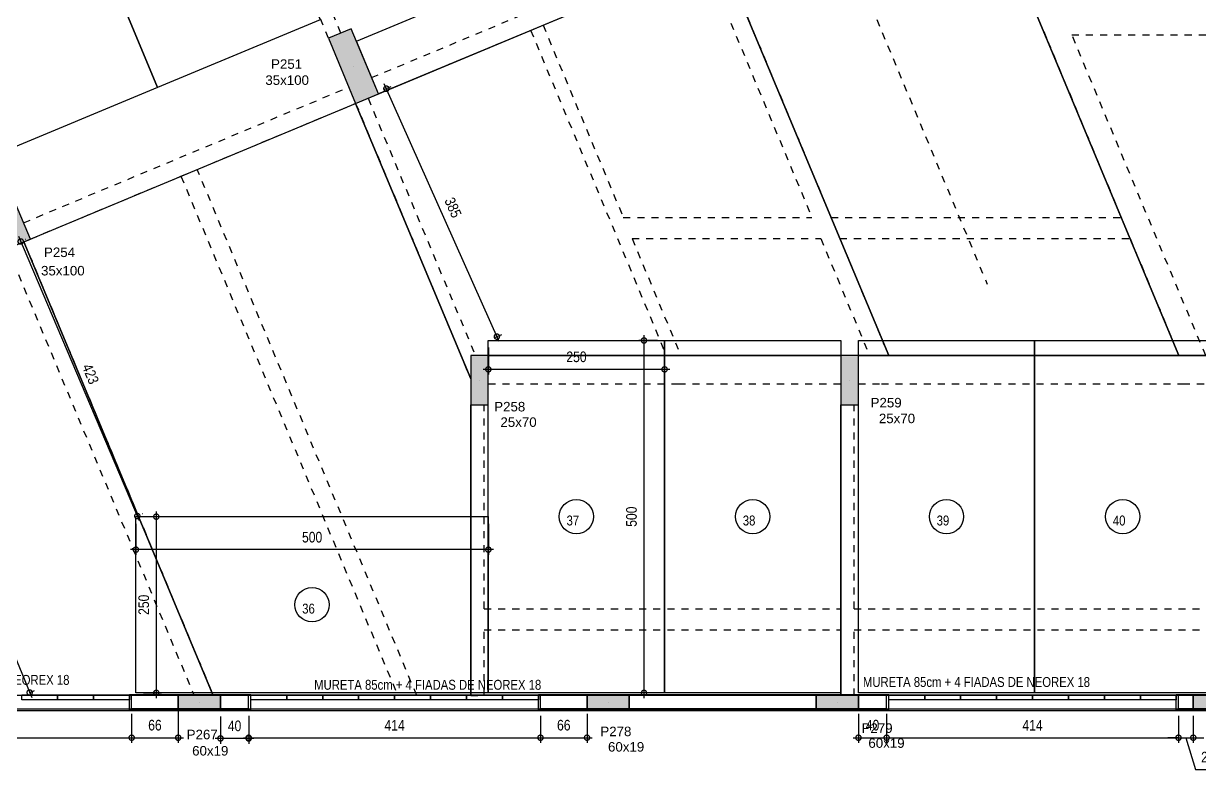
# Model space of a CAD drawing. Header units: metres. Extents: x -133 to 570, y -18 to 184.
# Drawn here: x -56.18 to -39.49, y -3.86 to 6.72 of the extents above; entities that cross this region are included whole.
import ezdxf
from ezdxf.enums import TextEntityAlignment as Align

# ---------------------------------------------------------------- set-up
doc = ezdxf.new("R2010")
doc.units = ezdxf.units.M
doc.header["$PDMODE"] = 35
for name, pattern in [('DASHEDX2', [1.5, 1, -0.5]), ('ESTILO_TQS_0001', [1, 0.7, -0.3]), ('ESTILO_TQS_0004', [1.12, 0.5, -0.2, 0.01, -0.2, 0.01, -0.2])]:
    doc.linetypes.add(name, pattern=pattern)
for name, color, linetype in [('1', 232, 'DASHEDX2'), ('12', 232, 'Continuous'), ('154', 37, 'Continuous'), ('205', 232, 'ESTILO_TQS_0004'), ('210', 15, 'ESTILO_TQS_0001'), ('242', 143, 'Continuous'), ('3', 2, 'Continuous'), ('4', 2, 'Continuous'), ('5', 2, 'Continuous'), ('9', 232, 'Continuous'), ('ARQ-ALV ACAB', 4, 'Continuous'), ('ARQ-ALV OSSO', 5, 'Continuous'), ('ARQ-AUX', 7, 'Continuous'), ('ARQ-AUX1', 1, 'Continuous'), ('ARQ-DIM', 2, 'Continuous'), ('ARQ-DIM EMBASAM', 2, 'Continuous'), ('ARQ-EST', 2, 'Continuous'), ('ARQ-TXT EMBASAM', 2, 'Continuous'), ('ARQ-VG', 1, 'Continuous')]:
    doc.layers.add(name, color=color, linetype=linetype)
doc.styles.add('Adesa', font='ARIALN.TTF')
doc.styles.get("Standard").update_dxf_attribs({"font": 'arial.ttf'})
doc.dimstyles.new('ADESA 1-0075', dxfattribs={"dimtxt": 0.15, "dimasz": 0.15, "dimexe": 0.075, "dimexo": 0.1, "dimgap": 0.1, "dimtad": 1, "dimdec": 1, "dimlfac": 100, "dimzin": 12, "dimtxsty": 'Adesa', "dimblk": 'DOTSMALL', "dimcen": 1, "dimdle": 0.075, "dimclrd": 1, "dimclre": 1, "dimclrt": 256, "dimazin": 3, "dimtm": 1e-09, "dimtfac": 1, "dimtdec": 1, "dimtmove": 1, "dimatfit": 0, "dimldrblk": 'DOTSMALL', "dimfxl": 0.8, "dimtvp": 2, "dimtolj": 1, "dimtzin": 0, "dimarcsym": 0})

# ---------------------------------------------------------------- blocks, each defined once
blk = doc.blocks.new('vaga')
blk.add_lwpolyline([(5, 0), (5, -2.5), (0, -2.5), (0, 0)], close=True)
blk.add_circle((2.5, -1.25), 0.243)
blk = doc.blocks.new('PL NEOREX 18')
at = {"layer": 'ARQ-AUX1'}
blk.add_lwpolyline([(0, 0), (0.51, 0), (0.51, -0.07), (0, -0.07)], close=True, dxfattribs=at)
blk = doc.blocks.new('_DotSmall')
at = {"color": 0, "linetype": 'ByBlock', "const_width": 0.5}
blk.add_lwpolyline([(-0.0625, 0, 1), (0.0625, 0, 1)], format="xyb", close=True, dxfattribs=at)
blk = doc.blocks.new('*D73')
at = {"layer": 'ARQ-DIM EMBASAM', "color": 1, "lineweight": -2, "transparency": 16777216}
for p, q in [((-49.583, 2.125), (-49.583, 1.74)), ((-47.083, 2.125), (-47.083, 1.74)), ((-47.008, 1.815), (-49.658, 1.815))]:
    blk.add_line(p, q, dxfattribs=at)
at = {"layer": 'Defpoints', "color": 0, "transparency": 16777216}
for p in [(-49.583, 2.225, 0), (-47.083, 2.225, 0), (-49.583, 1.815)]:
    blk.add_point(p, dxfattribs=at)
at = {"layer": 'ARQ-DIM EMBASAM', "color": 1, "lineweight": -2, "transparency": 16777216, "xscale": 0.15, "yscale": 0.15, "zscale": 0.15, "rotation": 180}
blk.add_blockref('_DotSmall', (-49.583, 1.815), dxfattribs=at)
at = {"layer": 'ARQ-DIM EMBASAM', "color": 1, "lineweight": -2, "transparency": 16777216, "xscale": 0.15, "yscale": 0.15, "zscale": 0.15}
blk.add_blockref('_DotSmall', (-47.083, 1.815), dxfattribs=at)
at = {"layer": 'ARQ-DIM EMBASAM', "transparency": 16777216, "insert": (-48.333, 1.992), "char_height": 0.15, "attachment_point": 5, "style": 'Adesa'}
blk.add_mtext('\\A1;250', dxfattribs=at)
blk = doc.blocks.new('*D74')
at = {"layer": 'ARQ-DIM EMBASAM', "color": 1, "lineweight": -2, "transparency": 16777216}
for p, q in [((-47.183, 2.225), (-47.45, 2.225)), ((-47.375, 2.3), (-47.375, -2.85)), ((-47.183, -2.775), (-47.45, -2.775))]:
    blk.add_line(p, q, dxfattribs=at)
at = {"layer": 'Defpoints', "color": 0, "transparency": 16777216}
for p in [(-47.083, 2.225, 0), (-47.375, -2.775), (-47.083, -2.775, 0)]:
    blk.add_point(p, dxfattribs=at)
at = {"layer": 'ARQ-DIM EMBASAM', "color": 1, "lineweight": -2, "transparency": 16777216, "xscale": 0.15, "yscale": 0.15, "zscale": 0.15}
for p, rotation in [((-47.375, 2.225), 90), ((-47.375, -2.775), 270)]:
    blk.add_blockref('_DotSmall', p, dxfattribs=dict(at, rotation=rotation))
at = {"layer": 'ARQ-DIM EMBASAM', "transparency": 16777216, "insert": (-47.552, -0.275), "char_height": 0.15, "attachment_point": 5, "rotation": 90, "style": 'Adesa'}
blk.add_mtext('\\A1;500', dxfattribs=at)
blk = doc.blocks.new('*D75')
at = {"layer": 'ARQ-DIM EMBASAM', "color": 1, "lineweight": -2, "transparency": 16777216}
for p, q in [((-54.583, -0.375), (-54.583, -0.818)), ((-49.583, -0.375), (-49.583, -0.818)), ((-49.508, -0.743), (-54.658, -0.743))]:
    blk.add_line(p, q, dxfattribs=at)
at = {"layer": 'Defpoints', "color": 0, "transparency": 16777216}
for p in [(-54.583, -0.275), (-49.583, -0.275), (-54.583, -0.743)]:
    blk.add_point(p, dxfattribs=at)
at = {"layer": 'ARQ-DIM EMBASAM', "color": 1, "lineweight": -2, "transparency": 16777216, "xscale": 0.15, "yscale": 0.15, "zscale": 0.15, "rotation": 180}
blk.add_blockref('_DotSmall', (-54.583, -0.743), dxfattribs=at)
at = {"layer": 'ARQ-DIM EMBASAM', "color": 1, "lineweight": -2, "transparency": 16777216, "xscale": 0.15, "yscale": 0.15, "zscale": 0.15}
blk.add_blockref('_DotSmall', (-49.583, -0.743), dxfattribs=at)
at = {"layer": 'ARQ-DIM EMBASAM', "transparency": 16777216, "insert": (-52.083, -0.567), "char_height": 0.15, "attachment_point": 5, "style": 'Adesa'}
blk.add_mtext('\\A1;500', dxfattribs=at)
blk = doc.blocks.new('*D76')
at = {"layer": 'ARQ-DIM EMBASAM', "color": 1, "lineweight": -2, "transparency": 16777216}
for p, q in [((-54.483, -0.275), (-54.219, -0.275)), ((-54.294, -0.2), (-54.294, -2.85)), ((-54.473, -2.775), (-54.219, -2.775))]:
    blk.add_line(p, q, dxfattribs=at)
at = {"layer": 'Defpoints', "color": 0, "transparency": 16777216}
for p in [(-54.583, -0.275), (-54.573, -2.775), (-54.294, -2.775)]:
    blk.add_point(p, dxfattribs=at)
at = {"layer": 'ARQ-DIM EMBASAM', "color": 1, "lineweight": -2, "transparency": 16777216, "xscale": 0.15, "yscale": 0.15, "zscale": 0.15}
for p, rotation in [((-54.294, -0.275), 90), ((-54.294, -2.775), 270)]:
    blk.add_blockref('_DotSmall', p, dxfattribs=dict(at, rotation=rotation))
at = {"layer": 'ARQ-DIM EMBASAM', "transparency": 16777216, "insert": (-54.471, -1.525), "char_height": 0.15, "attachment_point": 5, "rotation": 90, "style": 'Adesa'}
blk.add_mtext('\\A1;250', dxfattribs=at)
blk = doc.blocks.new('*D101')
at = {"layer": 'ARQ-DIM EMBASAM', "color": 1, "lineweight": -2, "transparency": 16777216}
for p, q in [((-39.793, -3.1), (-39.793, -3.486)), ((-39.583, -3.1), (-39.583, -3.486)), ((-39.793, -3.411), (-39.943, -3.411)), ((-39.793, -3.411), (-39.583, -3.411)), ((-39.793, -3.411), (-39.583, -3.411)), ((-39.688, -3.411), (-39.553, -3.862)), ((-39.583, -3.411), (-39.433, -3.411)), ((-39.553, -3.862), (-39.199, -3.862))]:
    blk.add_line(p, q, dxfattribs=at)
at = {"layer": 'Defpoints', "color": 0, "transparency": 16777216}
for p in [(-39.793, -3, 0), (-39.583, -3, 0), (-39.583, -3.411)]:
    blk.add_point(p, dxfattribs=at)
at = {"layer": 'ARQ-DIM EMBASAM', "color": 1, "lineweight": -2, "transparency": 16777216, "xscale": 0.15, "yscale": 0.15, "zscale": 0.15}
blk.add_blockref('_DotSmall', (-39.793, -3.411), dxfattribs=at)
at = {"layer": 'ARQ-DIM EMBASAM', "color": 1, "lineweight": -2, "transparency": 16777216, "xscale": 0.15, "yscale": 0.15, "zscale": 0.15, "rotation": 180}
blk.add_blockref('_DotSmall', (-39.583, -3.411), dxfattribs=at)
at = {"layer": 'ARQ-DIM EMBASAM', "transparency": 16777216, "insert": (-39.376, -3.686), "char_height": 0.15, "attachment_point": 5, "style": 'Adesa'}
blk.add_mtext('\\A1;21', dxfattribs=at)
blk = doc.blocks.new('*D102')
at = {"layer": 'ARQ-DIM EMBASAM', "color": 1, "lineweight": -2, "transparency": 16777216}
for p, q in [((-43.933, -3.1), (-43.933, -3.486)), ((-39.793, -3.1), (-39.793, -3.486)), ((-44.008, -3.411), (-39.718, -3.411))]:
    blk.add_line(p, q, dxfattribs=at)
at = {"layer": 'Defpoints', "color": 0, "transparency": 16777216}
for p in [(-43.933, -3, 0), (-39.793, -3), (-39.793, -3.411)]:
    blk.add_point(p, dxfattribs=at)
at = {"layer": 'ARQ-DIM EMBASAM', "color": 1, "lineweight": -2, "transparency": 16777216, "xscale": 0.15, "yscale": 0.15, "zscale": 0.15, "rotation": 180}
blk.add_blockref('_DotSmall', (-43.933, -3.411), dxfattribs=at)
at = {"layer": 'ARQ-DIM EMBASAM', "color": 1, "lineweight": -2, "transparency": 16777216, "xscale": 0.15, "yscale": 0.15, "zscale": 0.15}
blk.add_blockref('_DotSmall', (-39.793, -3.411), dxfattribs=at)
at = {"layer": 'ARQ-DIM EMBASAM', "transparency": 16777216, "insert": (-41.863, -3.235), "char_height": 0.15, "attachment_point": 5, "style": 'Adesa'}
blk.add_mtext('\\A1;414', dxfattribs=at)
blk = doc.blocks.new('*D103')
at = {"layer": 'ARQ-DIM EMBASAM', "color": 1, "lineweight": -2, "transparency": 16777216}
for p, q in [((-48.843, -3.1), (-48.843, -3.486)), ((-48.183, -3.07), (-48.183, -3.486)), ((-48.918, -3.411), (-48.108, -3.411))]:
    blk.add_line(p, q, dxfattribs=at)
at = {"layer": 'Defpoints', "color": 0, "transparency": 16777216}
for p in [(-48.843, -3), (-48.183, -2.97), (-48.183, -3.411)]:
    blk.add_point(p, dxfattribs=at)
at = {"layer": 'ARQ-DIM EMBASAM', "color": 1, "lineweight": -2, "transparency": 16777216, "xscale": 0.15, "yscale": 0.15, "zscale": 0.15, "rotation": 180}
blk.add_blockref('_DotSmall', (-48.843, -3.411), dxfattribs=at)
at = {"layer": 'ARQ-DIM EMBASAM', "color": 1, "lineweight": -2, "transparency": 16777216, "xscale": 0.15, "yscale": 0.15, "zscale": 0.15}
blk.add_blockref('_DotSmall', (-48.183, -3.411), dxfattribs=at)
at = {"layer": 'ARQ-DIM EMBASAM', "transparency": 16777216, "insert": (-48.513, -3.234), "char_height": 0.15, "attachment_point": 5, "style": 'Adesa'}
blk.add_mtext('\\A1;66', dxfattribs=at)
blk = doc.blocks.new('*D104')
at = {"layer": 'ARQ-DIM EMBASAM', "color": 1, "lineweight": -2, "transparency": 16777216}
for p, q in [((-52.983, -3.1), (-52.983, -3.486)), ((-48.843, -3.1), (-48.843, -3.486)), ((-53.058, -3.411), (-48.768, -3.411))]:
    blk.add_line(p, q, dxfattribs=at)
at = {"layer": 'Defpoints', "color": 0, "transparency": 16777216}
for p in [(-52.983, -3, 0), (-48.843, -3), (-48.843, -3.411)]:
    blk.add_point(p, dxfattribs=at)
at = {"layer": 'ARQ-DIM EMBASAM', "color": 1, "lineweight": -2, "transparency": 16777216, "xscale": 0.15, "yscale": 0.15, "zscale": 0.15, "rotation": 180}
blk.add_blockref('_DotSmall', (-52.983, -3.411), dxfattribs=at)
at = {"layer": 'ARQ-DIM EMBASAM', "color": 1, "lineweight": -2, "transparency": 16777216, "xscale": 0.15, "yscale": 0.15, "zscale": 0.15}
blk.add_blockref('_DotSmall', (-48.843, -3.411), dxfattribs=at)
at = {"layer": 'ARQ-DIM EMBASAM', "transparency": 16777216, "insert": (-50.913, -3.235), "char_height": 0.15, "attachment_point": 5, "style": 'Adesa'}
blk.add_mtext('\\A1;414', dxfattribs=at)
blk = doc.blocks.new('*D105')
at = {"layer": 'ARQ-DIM EMBASAM', "color": 1, "lineweight": -2, "transparency": 16777216}
for p, q in [((-54.643, -3.07), (-54.643, -3.486)), ((-53.983, -3.005), (-53.983, -3.486)), ((-54.718, -3.411), (-53.908, -3.411))]:
    blk.add_line(p, q, dxfattribs=at)
at = {"layer": 'Defpoints', "color": 0, "transparency": 16777216}
for p in [(-54.643, -2.97), (-53.983, -2.905), (-53.983, -3.411)]:
    blk.add_point(p, dxfattribs=at)
at = {"layer": 'ARQ-DIM EMBASAM', "color": 1, "lineweight": -2, "transparency": 16777216, "xscale": 0.15, "yscale": 0.15, "zscale": 0.15, "rotation": 180}
blk.add_blockref('_DotSmall', (-54.643, -3.411), dxfattribs=at)
at = {"layer": 'ARQ-DIM EMBASAM', "color": 1, "lineweight": -2, "transparency": 16777216, "xscale": 0.15, "yscale": 0.15, "zscale": 0.15}
blk.add_blockref('_DotSmall', (-53.983, -3.411), dxfattribs=at)
at = {"layer": 'ARQ-DIM EMBASAM', "transparency": 16777216, "insert": (-54.313, -3.234), "char_height": 0.15, "attachment_point": 5, "style": 'Adesa'}
blk.add_mtext('\\A1;66', dxfattribs=at)
blk = doc.blocks.new('*D106')
at = {"layer": 'ARQ-DIM EMBASAM', "color": 1, "lineweight": -2, "transparency": 16777216}
for p, q in [((-58.783, -3.1), (-58.783, -3.486)), ((-54.643, -3.1), (-54.643, -3.486)), ((-58.858, -3.411), (-54.568, -3.411))]:
    blk.add_line(p, q, dxfattribs=at)
at = {"layer": 'Defpoints', "color": 0, "transparency": 16777216}
for p in [(-58.783, -3), (-54.643, -3), (-54.643, -3.411)]:
    blk.add_point(p, dxfattribs=at)
at = {"layer": 'ARQ-DIM EMBASAM', "color": 1, "lineweight": -2, "transparency": 16777216, "xscale": 0.15, "yscale": 0.15, "zscale": 0.15, "rotation": 180}
blk.add_blockref('_DotSmall', (-58.783, -3.411), dxfattribs=at)
at = {"layer": 'ARQ-DIM EMBASAM', "color": 1, "lineweight": -2, "transparency": 16777216, "xscale": 0.15, "yscale": 0.15, "zscale": 0.15}
blk.add_blockref('_DotSmall', (-54.643, -3.411), dxfattribs=at)
at = {"layer": 'ARQ-DIM EMBASAM', "transparency": 16777216, "insert": (-56.713, -3.235), "char_height": 0.15, "attachment_point": 5, "style": 'Adesa'}
blk.add_mtext('\\A1;414', dxfattribs=at)
blk = doc.blocks.new('*D186')
at = {"layer": 'ARQ-DIM EMBASAM', "color": 1, "lineweight": -2, "transparency": 16777216}
for p, q in [((-54.534, -0.335), (-56.245, 3.698)), ((-56.144, 3.659), (-56.147, 3.658)), ((-54.491, -0.236), (-54.494, -0.237))]:
    blk.add_line(p, q, dxfattribs=at)
at = {"layer": 'Defpoints', "color": 0, "transparency": 16777216}
for p in [(-56.236, 3.62, 0), (-56.216, 3.629), (-54.583, -0.275)]:
    blk.add_point(p, dxfattribs=at)
at = {"layer": 'ARQ-DIM EMBASAM', "color": 1, "lineweight": -2, "transparency": 16777216, "xscale": 0.15, "yscale": 0.15, "zscale": 0.15}
for p, rotation in [((-56.216, 3.629), 112.9921198800056), ((-54.563, -0.266), 292.9921198800056)]:
    blk.add_blockref('_DotSmall', p, dxfattribs=dict(at, rotation=rotation))
at = {"layer": 'ARQ-DIM EMBASAM', "transparency": 16777216, "insert": (-55.227, 1.75), "char_height": 0.15, "attachment_point": 5, "rotation": 292.9921, "style": 'Adesa'}
blk.add_mtext('\\A1;423', dxfattribs=at)
blk = doc.blocks.new('*D187')
at = {"layer": 'ARQ-DIM EMBASAM', "color": 1, "lineweight": -2, "transparency": 16777216}
for p, q in [((-49.431, 2.211), (-51.059, 5.866)), ((-51.059, 5.784), (-50.96, 5.828)), ((-49.492, 2.266), (-49.393, 2.31))]:
    blk.add_line(p, q, dxfattribs=at)
at = {"layer": 'Defpoints', "color": 0, "transparency": 16777216}
for p in [(-51.15, 5.743, 0), (-51.029, 5.797), (-49.583, 2.225)]:
    blk.add_point(p, dxfattribs=at)
at = {"layer": 'ARQ-DIM EMBASAM', "color": 1, "lineweight": -2, "transparency": 16777216, "xscale": 0.15, "yscale": 0.15, "zscale": 0.15}
for p, rotation in [((-51.029, 5.797), 114.0086465108086), ((-49.462, 2.279), 294.0086465108085)]:
    blk.add_blockref('_DotSmall', p, dxfattribs=dict(at, rotation=rotation))
at = {"layer": 'ARQ-DIM EMBASAM', "transparency": 16777216, "insert": (-50.084, 4.11), "char_height": 0.15, "attachment_point": 5, "rotation": 294.0086, "style": 'Adesa'}
blk.add_mtext('\\A1;385', dxfattribs=at)
blk = doc.blocks.new('*D211')
at = {"layer": 'ARQ-DIM EMBASAM', "color": 1, "lineweight": -2, "transparency": 16777216}
for p, q in [((-53.383, -3.11), (-53.383, -3.496)), ((-52.983, -3.11), (-52.983, -3.496)), ((-52.908, -3.421), (-53.458, -3.421))]:
    blk.add_line(p, q, dxfattribs=at)
at = {"layer": 'Defpoints', "color": 0, "transparency": 16777216}
for p in [(-53.383, -3.01), (-52.983, -3.01), (-53.383, -3.421)]:
    blk.add_point(p, dxfattribs=at)
at = {"layer": 'ARQ-DIM EMBASAM', "color": 1, "lineweight": -2, "transparency": 16777216, "xscale": 0.15, "yscale": 0.15, "zscale": 0.15, "rotation": 180}
blk.add_blockref('_DotSmall', (-53.383, -3.421), dxfattribs=at)
at = {"layer": 'ARQ-DIM EMBASAM', "color": 1, "lineweight": -2, "transparency": 16777216, "xscale": 0.15, "yscale": 0.15, "zscale": 0.15}
blk.add_blockref('_DotSmall', (-52.983, -3.421), dxfattribs=at)
at = {"layer": 'ARQ-DIM EMBASAM', "transparency": 16777216, "insert": (-53.183, -3.244), "char_height": 0.15, "attachment_point": 5, "style": 'Adesa'}
blk.add_mtext('\\A1;40', dxfattribs=at)
blk = doc.blocks.new('*D212')
at = {"layer": 'ARQ-DIM EMBASAM', "color": 1, "lineweight": -2, "transparency": 16777216}
for p, q in [((-44.333, -3.07), (-44.333, -3.486)), ((-43.933, -3.07), (-43.933, -3.486)), ((-44.408, -3.411), (-43.858, -3.411))]:
    blk.add_line(p, q, dxfattribs=at)
at = {"layer": 'Defpoints', "color": 0, "transparency": 16777216}
for p in [(-44.333, -2.97, 0), (-43.933, -2.97), (-43.933, -3.411)]:
    blk.add_point(p, dxfattribs=at)
at = {"layer": 'ARQ-DIM EMBASAM', "color": 1, "lineweight": -2, "transparency": 16777216, "xscale": 0.15, "yscale": 0.15, "zscale": 0.15, "rotation": 180}
blk.add_blockref('_DotSmall', (-44.333, -3.411), dxfattribs=at)
at = {"layer": 'ARQ-DIM EMBASAM', "color": 1, "lineweight": -2, "transparency": 16777216, "xscale": 0.15, "yscale": 0.15, "zscale": 0.15}
blk.add_blockref('_DotSmall', (-43.933, -3.411), dxfattribs=at)
at = {"layer": 'ARQ-DIM EMBASAM', "transparency": 16777216, "insert": (-44.133, -3.234), "char_height": 0.15, "attachment_point": 5, "style": 'Adesa'}
blk.add_mtext('\\A1;40', dxfattribs=at)
blk = doc.blocks.new('terreno + circ vert')
at = {"layer": 'ARQ-EST', "color": 102}
blk.add_lwpolyline([(45.0315, 1.1617, 0.011807), (45.0465, 1.811), (45.1211, 8.4606), (42.945, 9.4812), (35.5548, 12.9472), (27.5061, 16.8929), (22.1014, 19.5405), (15.0017, 23.0148), (8.3251, 26.282), (0.4895, 30.0914), (-5.8932, 33.2362), (-11.2422, 35.8718), (-77.2068, 8.3436), (-72.4625, -3.025), (39.7459, -3.025), (40.5291, -3.025, 0.3925275), (45.0315, 1.1617)], format="xyb", dxfattribs=at)
at = {"layer": 'Defpoints'}
blk.add_lwpolyline([(45.0315, 1.1617, 0.0118069), (45.0465, 1.811), (45.1211, 8.4606), (42.945, 9.4812), (35.5548, 12.9472), (27.5061, 16.8929), (22.1014, 19.5405), (15.0017, 23.0148), (8.3251, 26.282), (0.4895, 30.0914), (-5.8932, 33.2362), (-11.2422, 35.8718), (-77.2068, 8.3436), (-72.4625, -3.025), (39.7459, -3.025), (40.5292, -3.025, 0.3925339)], format="xyb", close=True, dxfattribs=at)
blk = doc.blocks.new('*D345')
at = {"layer": 'ARQ-DIM EMBASAM', "color": 1, "lineweight": -2, "transparency": 16777216}
for p, q in [((-58.889, 3.969), (-56.061, -2.84)), ((-58.864, 3.898), (-58.791, 3.928)), ((-56.093, -2.772), (-56.02, -2.742))]:
    blk.add_line(p, q, dxfattribs=at)
at = {"layer": 'Defpoints', "color": 0, "transparency": 16777216}
for p in [(-58.956, 3.86, 0), (-56.185, -2.81, 0), (-56.09, -2.77)]:
    blk.add_point(p, dxfattribs=at)
at = {"layer": 'ARQ-DIM EMBASAM', "color": 1, "lineweight": -2, "transparency": 16777216, "xscale": 0.15, "yscale": 0.15, "zscale": 0.15}
for p, rotation in [((-58.861, 3.899), 112.5613230000007), ((-56.09, -2.77), 292.5613230000007)]:
    blk.add_blockref('_DotSmall', p, dxfattribs=dict(at, rotation=rotation))
at = {"layer": 'ARQ-DIM EMBASAM', "transparency": 16777216, "insert": (-57.3, 0.637), "char_height": 0.15, "attachment_point": 5, "rotation": 292.5613, "style": 'Adesa'}
blk.add_mtext('\\A1;722,3', dxfattribs=at)
blk = doc.blocks.new('est-lo-027-5s2-r00')
at = {"layer": '3'}
h = blk.add_hatch(color=8, dxfattribs=at)
h.dxf.hatch_style = 1
h.paths.add_polyline_path([(-148.970122, -1084.012884), (-175.931779, -1019.413174), (-161.168519, -1013.253129), (-321.746601, -628.409121), (-336.548809, -634.585416), (-359.652264, -579.215304), (-327.356512, -565.739741), (-116.720778, -1070.552721)])
h.paths.add_polyline_path([(-2993.189391, -2271.093091), (-3020.150796, -2206.493691), (-3034.91647, -2212.656366), (-3140.452498, -1959.793707), (-3125.686931, -1953.631076), (-3148.796798, -1898.260198), (-3181.096476, -1911.740954), (-3025.489069, -2284.573847)])
h.paths.add_polyline_path([(-3206.956585, -1758.910115), (-3258.953894, -1634.325686), (-3291.253561, -1647.80647), (-3239.256251, -1772.390899)])
h.paths.add_polyline_path([(-3349.413448, -1508.456443), (-3317.113664, -1494.975643), (-3340.223531, -1439.604766), (-3354.989096, -1445.767396), (-3459.753463, -1194.753625), (-3444.987898, -1188.590995), (-3471.949774, -1123.990766), (-3504.249558, -1137.471566)])
h.paths.add_polyline_path([(-307.055595, -557.258747), (-324.589687, -564.576864), (-113.903768, -1069.377), (37.443296, -1006.210029), (30.125018, -988.67555), (-103.687953, -1044.524404)])
h.paths.add_polyline_path([(395.50603, -856.766701), (368.54544, -792.167119), (353.779873, -798.329751), (193.164483, -413.500243), (207.93005, -407.337612), (184.820183, -351.966735), (-61.58022, -454.805644), (-28.455689, -534.171498), (-10.921578, -526.853373), (-36.727985, -465.02163), (159.838629, -382.981602), (355.888227, -852.713346), (159.321613, -934.753374), (132.745266, -871.076866), (115.211155, -878.39499), (141.787502, -942.071499), (123.330543, -949.774788), (130.648668, -967.308899)])
h.paths.add_polyline_path([(-627.731572, 63.086413), (-600.77006, -1.512943), (-586.004505, 4.649683), (-426.160048, -378.335115), (-440.918994, -384.494983), (-417.811063, -439.861221), (-385.518803, -426.383561), (-595.432703, 76.566831)])
h.paths.add_polyline_path([(-83.249658, 290.335142), (-592.661728, 77.724364), (-382.746826, -425.22843), (-365.212715, -417.910305), (-567.809492, 67.508377), (-108.231211, 259.320275), (-7.318125, 17.534111), (-242.644353, -80.682824), (-140.960826, -324.314951), (-70.362958, -294.849871), (-77.681083, -277.31576), (-130.744839, -299.462715), (-217.792117, -90.898811), (0, 0), (87.047278, -208.563904), (33.98352, -230.71086), (41.301645, -248.244971), (126.66508, -212.61726), (103.555213, -157.246382), (88.789646, -163.409014), (-71.053349, 219.572281), (-56.287782, 225.734912)])
h.paths.add_polyline_path([(2148.345152, 312.594689), (2171.455384, 257.22294), (2186.220944, 263.385568), (2291.759341, 10.517234), (2276.992979, 4.354271), (2303.95449, -60.245085), (2336.258434, -46.762549), (2180.648658, 326.076018)])
h.paths.add_polyline_path([(2122.488559, 465.414846), (2070.491249, 589.999274), (2038.191583, 576.51849), (2090.188893, 451.934062)])
h.paths.add_polyline_path([(1825.196854, 1086.85293), (1852.158366, 1022.253574), (1866.923925, 1028.416201), (1971.688571, 777.401762), (1956.922202, 771.238796), (1980.031084, 715.87028), (2012.330763, 729.351036), (1857.495723, 1100.333348)])
h.paths.add_polyline_path([(-2506.848631, -2068.110954), (-2474.548964, -2054.63017), (-2513.06549, -1962.345409), (-2545.365156, -1975.826193)])
h.paths.add_polyline_path([(-2008.510637, -1860.120102), (-1971.596733, -1844.713492), (-2010.113259, -1752.42873), (-2047.027163, -1767.83534)])
h.paths.add_polyline_path([(-1510.173594, -1652.131632), (-1477.873928, -1638.650848), (-1516.390454, -1546.366086), (-1548.69012, -1559.84687)])
h.paths.add_polyline_path([(-2727.356416, -1539.777778), (-2695.056749, -1526.296994), (-2733.573275, -1434.012233), (-2765.872941, -1447.493017)])
h.paths.add_polyline_path([(-1016.425474, -1446.127269), (-984.125808, -1432.646485), (-1022.642334, -1340.361723), (-1054.942, -1353.842507)])
h.paths.add_polyline_path([(-2180.679227, -1447.607099), (-2143.765323, -1432.200489), (-2182.281849, -1339.915727), (-2219.195753, -1355.322337)])
h.paths.add_polyline_path([(-522.726284, -1240.005668), (-490.426618, -1226.524884), (-528.943144, -1134.240122), (-561.24281, -1147.720906)])
h.paths.add_polyline_path([(-1682.342105, -1239.618596), (-1650.042439, -1226.137812), (-1688.558965, -1133.85305), (-1720.858631, -1147.333834)])
h.paths.add_polyline_path([(-2277.354905, -1215.973493), (-2240.441001, -1200.566883), (-2278.957527, -1108.282121), (-2315.871431, -1123.688731)])
h.paths.add_polyline_path([(-1188.61845, -1033.555614), (-1156.318784, -1020.07483), (-1194.83531, -927.790068), (-1227.134976, -941.270852)])
h.paths.add_polyline_path([(-1779.017844, -1007.985049), (-1746.718178, -994.504265), (-1785.234704, -902.219503), (-1817.53437, -915.700287)])
h.paths.add_polyline_path([(-2947.092742, -1013.293008), (-2914.793075, -999.812224), (-2953.309601, -907.527463), (-2985.609268, -921.008247)])
h.paths.add_polyline_path([(-694.894795, -827.492632), (-662.595129, -814.011848), (-701.111655, -721.727086), (-733.411321, -735.20787)])
h.paths.add_polyline_path([(-1285.29419, -801.922067), (-1252.994524, -788.441283), (-1291.51105, -696.156521), (-1323.810716, -709.637305)])
h.paths.add_polyline_path([(-2448.754038, -805.303867), (-2411.840133, -789.897257), (-2450.356659, -697.612495), (-2487.270563, -713.019106)])
h.paths.add_polyline_path([(72.453638, -775.948255), (89.987743, -768.630115), (31.827789, -629.280125), (14.293684, -636.598265)], flags=17)
h.paths.add_polyline_path([(793.258016, -690.758509), (825.557683, -677.277725), (787.041157, -584.992964), (754.741491, -598.473748)])
h.paths.add_polyline_path([(-791.570535, -595.859085), (-759.270869, -582.378301), (-797.787395, -490.093539), (-830.087061, -503.574323)])
h.paths.add_polyline_path([(-1950.416952, -597.315399), (-1918.117286, -583.834615), (-1956.633811, -491.549854), (-1988.933478, -505.030638)])
h.paths.add_polyline_path([(1288.827223, -483.924739), (1325.741127, -468.518129), (1287.224601, -376.233367), (1250.310697, -391.639977)])
h.paths.add_polyline_path([(-1456.693297, -391.252417), (-1424.393631, -377.771633), (-1462.910156, -285.486871), (-1495.209823, -298.967655)])
h.paths.add_polyline_path([(1791.778336, -274.010037), (1824.078002, -260.529253), (1785.561476, -168.244491), (1753.26181, -181.725275)])
h.paths.add_polyline_path([(621.089508, -278.245472), (653.389175, -264.764688), (614.872649, -172.479927), (582.572983, -185.960711)])
h.paths.add_polyline_path([(-962.969643, -185.189435), (-930.669976, -171.708651), (-969.186502, -79.423889), (-1001.486168, -92.904673)])
h.paths.add_polyline_path([(1116.658827, -71.412197), (1153.572731, -56.005587), (1115.056205, 36.279175), (1078.142301, 20.872565)])
h.paths.add_polyline_path([(524.413242, -46.610684), (556.712909, -33.1299), (518.196383, 59.154862), (485.896717, 45.674078)])
h.paths.add_polyline_path([(1019.982611, 160.222697), (1056.896515, 175.629307), (1018.379989, 267.914069), (981.466085, 252.507459)])
h.paths.add_polyline_path([(1571.272116, 254.319389), (1603.571782, 267.800173), (1565.055256, 360.084935), (1532.75559, 346.604151)])
h.paths.add_polyline_path([(353.015134, 364.056581), (385.3148, 377.537365), (346.798275, 469.822126), (314.498608, 456.341342)])
h.paths.add_polyline_path([(848.584495, 570.889889), (885.4984, 586.2965), (846.981874, 678.581261), (810.067969, 663.174651)])
h.paths.add_polyline_path([(1351.53582, 780.80418), (1383.835487, 794.284964), (1345.318961, 886.569725), (1313.019294, 873.088941)])
edge = h.paths.add_edge_path(flags=17)
edge.add_line((16.667724, 82.372607), (19.948001, 83.741683))
at = {"layer": '4'}
h = blk.add_hatch(color=8, dxfattribs=at)
h.dxf.hatch_style = 1
h.paths.add_polyline_path([(686.781018, -2305.03035), (746.781018, -2305.03035), (746.781018, -2286.03035), (686.781018, -2286.03035)])
h.paths.add_polyline_path([(171.771377, -2305.03035), (221.771377, -2305.03035), (221.771377, -2286.03035), (171.771377, -2286.03035)])
h.paths.add_polyline_path([(-363.228623, -2305.03035), (-303.228623, -2305.03035), (-303.228623, -2286.03035), (-363.228623, -2286.03035)])
h.paths.add_polyline_path([(-688.228623, -2305.03035), (-628.228623, -2305.03035), (-628.228623, -2286.03035), (-688.228623, -2286.03035)])
h.paths.add_polyline_path([(-1268.228623, -2305.03035), (-1208.228623, -2305.03035), (-1208.228623, -2286.03035), (-1268.228623, -2286.03035)])
h.paths.add_polyline_path([(-1848.228623, -2305.03035), (-1788.228623, -2305.03035), (-1788.228623, -2286.03035), (-1848.228623, -2286.03035)])
h.paths.add_polyline_path([(-2428.228623, -2305.03035), (-2368.228623, -2305.03035), (-2368.228623, -2286.03035), (-2428.228623, -2286.03035)])
h.paths.add_polyline_path([(196.771377, -1874.030327), (221.771377, -1874.030327), (221.771377, -1804.030327), (196.771377, -1804.030327)])
h.paths.add_polyline_path([(-328.228623, -1874.030327), (-303.228623, -1874.030327), (-303.228623, -1804.030327), (-328.228623, -1804.030327)])
h.paths.add_polyline_path([(-853.228623, -1874.030327), (-828.228623, -1874.030327), (-828.228623, -1804.030327), (-853.228623, -1804.030327)])
h.paths.add_polyline_path([(721.771377, -1852.03035), (746.771377, -1852.03035), (746.771377, -1782.03035), (721.771377, -1782.03035)])
h.paths.add_polyline_path([(721.771377, -1394.030329), (746.771377, -1394.030329), (746.771377, -1324.030329), (721.771377, -1324.030329)])
h.paths.add_polyline_path([(348.609416, -900.178995), (403.980273, -877.069079), (396.662133, -859.534974), (341.291276, -882.64489)])
h.paths.add_polyline_path([(768.971586, -731.235731), (801.271252, -717.754947), (791.642121, -694.683756), (759.342454, -708.16454)])
h.paths.add_polyline_path([(-140.498536, -1104.316039), (-148.97203, -1084.01368), (-116.72063, -1070.553075), (-115.451027, -1073.595025), (-95.100093, -1065.101258), (-87.896223, -1082.361619), (-140.498556, -1104.315991)])
at = {"layer": '1'}
for p, q in [((-1054.942, -1353.842507), (-1188.618545, -1033.555621)), ((-1037.407889, -1346.524382), (-1171.084434, -1026.237496)), ((-993.756623, -1409.575997), (-532.3571, -1216.93518)), ((-499.655086, -1230.376556), (-342.035609, -1608.030327)), ((-750.657649, -1335.170231), (-522.726284, -1240.005668)), ((-522.726284, -1240.005668), (-369.125662, -1608.030327)), ((-984.125808, -1432.646485), (-768.190831, -1342.490583)), ((-768.190831, -1342.490583), (-575.611397, -1804.030327)), ((-750.657649, -1335.170231), (-636.805606, -1608.030327)), ((-0.436773, -1349.030329), (347.781018, -1349.030329)), ((189.464775, -1804.030327), (-0.436773, -1349.030329)), ((-34.80403, -1357.557212), (69.734943, -1608.030327)), ((-1487.500288, -1615.578501), (-1026.051835, -1423.054922)), ((-1241.133834, -1539.879143), (-1016.425474, -1446.127269)), ((-1016.425474, -1446.127269), (-853.228623, -1837.144342)), ((-998.891363, -1438.809144), (-846.460814, -1804.030327)), ((-1477.873928, -1638.650848), (-1264.206225, -1549.505309)), ((-1264.206225, -1549.505309), (-956.887023, -2286.03035)), ((-929.79806, -2286.03035), (-1241.133834, -1539.879143)), ((-636.805606, -1608.030327), (-369.125662, -1608.030327)), ((-342.035609, -1608.030327), (69.734943, -1608.030327)), ((-1487.102396, -1642.50252), (-1218.516385, -2286.03035)), ((-624.287978, -1638.030327), (-356.604712, -1638.030327)), ((-624.287978, -1638.030327), (-555.023767, -1804.030327)), ((-356.604712, -1638.030327), (-287.322117, -1804.030327)), ((-329.514658, -1638.030327), (82.255924, -1638.030327)), ((-329.514658, -1638.030327), (-260.232064, -1804.030327)), ((82.255924, -1638.030327), (151.538687, -1804.030327)), ((-1510.173594, -1652.131632), (-1245.606438, -2286.03035)), ((-575.611397, -1804.030327), (-828.228623, -1804.030327)), ((-328.228623, -1804.030327), (-555.023767, -1804.030327)), ((-287.322117, -1804.030327), (-303.228623, -1804.030327)), ((151.538687, -1804.030327), (-260.232064, -1804.030327)), ((-853.228623, -1874.030327), (-853.228623, -2286.03035)), ((-834.228623, -2163.03035), (-834.228623, -1874.030327)), ((-328.228623, -2163.03035), (-328.228623, -1873.832827)), ((-309.228623, -2163.03035), (-309.228623, -1873.832827)), ((-834.228623, -2163.03035), (-328.228623, -2163.03035)), ((-309.228623, -2163.03035), (202.771377, -2163.03035)), ((-834.228623, -2286.03035), (-834.228623, -2193.03035)), ((-834.228623, -2193.03035), (-328.228623, -2193.03035)), ((-328.228623, -2286.03035), (-328.228623, -2193.03035)), ((-309.228623, -2286.03035), (-309.228623, -2193.03035)), ((-309.228623, -2193.03035), (202.771377, -2193.03035)), ((-1268.228623, -2286.03035), (-1503.025795, -2286.03035)), ((-956.887023, -2286.03035), (-1208.228623, -2286.03035)), ((-853.228623, -2286.03035), (-929.79806, -2286.03035)), ((-853.228623, -2286.03035), (-834.228623, -2286.03035)), ((-688.228623, -2286.03035), (-834.228623, -2286.03035))]:
    blk.add_line(p, q, dxfattribs=at)
for points in [[(-140.498534, -1104.316038), (-34.80403, -1357.557212)], [(-828.228623, -1844.030327), (-558.71728, -1844.030327)], [(-558.71728, -1844.030327), (-328.228623, -1844.030327)], [(-303.228623, -1844.030327), (-270.482956, -1844.030327)], [(-270.482956, -1844.030327), (157.066612, -1844.030327)], [(157.066612, -1844.030327), (196.771377, -1844.030327)], [(-363.228623, -2286.03035), (-628.228623, -2286.03035)], [(171.771377, -2286.03035), (-303.228623, -2286.03035)], [(-1529.51556, -2305.03035), (-1268.228623, -2305.03035)], [(-1208.228623, -2305.03035), (-939.508977, -2305.03035)], [(-939.508977, -2305.03035), (-843.728623, -2305.03035)], [(-843.728623, -2305.03035), (-688.228623, -2305.03035)], [(-628.228623, -2305.03035), (-363.228623, -2305.03035)], [(-303.228623, -2305.03035), (171.771377, -2305.03035)]]:
    blk.add_lwpolyline(points, dxfattribs=at)
at = {"layer": '154'}
for points in [[(151.538687, -1804.030327), (-140.498534, -1104.316038), (347.781018, -900.52474), (766.660578, -725.698652), (768.971586, -731.235731), (801.271252, -717.754947), (772.086323, -1011.766138), (755.564744, -1215.562646), (746.771377, -1324.030329), (721.771377, -1324.030329), (721.771377, -1394.030329), (727.781018, -1393.832827), (727.781018, -1782.03035), (721.771377, -1782.03035), (721.771377, -1804.030327), (151.538687, -1804.030327)], [(-499.655086, -1230.376556), (-148.97203, -1084.01368), (151.538687, -1804.030327), (-260.232064, -1804.030327), (-499.655086, -1230.376556)], [(-1015.363724, -1357.801043), (-553.921584, -1165.262336), (-522.726284, -1240.005668), (-984.125808, -1432.646485), (-1015.363724, -1357.801043)], [(-1016.425474, -1446.127269), (-499.655086, -1230.376556), (-260.232064, -1804.030327), (-853.228623, -1804.030327), (-853.228623, -1837.144342), (-1016.425474, -1446.127269)], [(-1218.516385, -2286.03035), (-1487.102396, -1642.50252), (-1016.425474, -1446.127269), (-853.228623, -1837.144342), (-853.228623, -2286.03035), (-1218.516385, -2286.03035)], [(-1830.750595, -2286.03035), (-2008.510819, -1860.119667), (-1487.102396, -1642.50252), (-1218.516385, -2286.03035), (-1830.750595, -2286.03035)], [(-853.228623, -2286.03035), (-853.228623, -1874.030327), (-828.228623, -1874.030327), (-828.228623, -1804.030327), (-328.228623, -1804.030327), (-328.228623, -2286.03035), (-853.228623, -2286.03035)], [(-328.228623, -2286.03035), (-328.228623, -1873.832827), (-303.228623, -1874.030327), (-303.228623, -1804.030327), (196.771377, -1804.030327), (196.771377, -1874.030327), (221.771377, -1873.832827), (221.771377, -2286.03035), (-328.228623, -2286.03035)], [(-1788.228623, -2305.03035), (-1268.228623, -2305.03035), (-1268.228623, -2286.03035), (-1788.228623, -2286.03035), (-1788.228623, -2305.03035)], [(-1208.228623, -2305.03035), (-688.228623, -2305.03035), (-688.228623, -2286.03035), (-1208.228623, -2286.03035), (-1208.228623, -2305.03035)], [(-628.228623, -2305.03035), (-363.228623, -2305.03035), (-363.228623, -2286.03035), (-628.228623, -2286.03035), (-628.228623, -2305.03035)], [(-303.228623, -2305.03035), (171.771377, -2305.03035), (171.771377, -2286.03035), (-303.228623, -2286.03035), (-303.228623, -2305.03035)]]:
    blk.add_lwpolyline(points, dxfattribs=at)
at = {"layer": '205'}
blk.add_line((-916.543753, 204.67739), (-120.498412, -1702.630014), dxfattribs=at)
at = {"layer": '210'}
blk.add_line((-1264.206225, -1549.505309), (-1241.133834, -1539.879143), dxfattribs=at)
at = {"layer": '242', "linetype": 'Continuous'}
for p, q in [((-1019.533904, -1393.244496), (-1019.533904, -1393.244496)), ((-840.728623, -1839.227827), (-840.728623, -1839.227827)), ((-315.728623, -1839.227827), (-315.728623, -1839.227827)), ((-1238.228623, -2295.53035), (-1238.228623, -2295.53035)), ((-658.228623, -2295.53035), (-658.228623, -2295.53035)), ((-333.228623, -2295.53035), (-333.228623, -2295.53035))]:
    blk.add_line(p, q, dxfattribs=at)
at = {"layer": '3'}
blk.add_line((-1019.533904, -1393.244496), (-1019.533904, -1393.244496), dxfattribs=at)
for points in [[(-1016.425474, -1446.127269), (-984.125808, -1432.646485), (-1022.642334, -1340.361723), (-1054.942, -1353.842507), (-1016.425474, -1446.127269)], [(-1510.173594, -1652.131632), (-1477.873928, -1638.650848), (-1516.390454, -1546.366086), (-1548.69012, -1559.84687), (-1510.173594, -1652.131632)]]:
    blk.add_lwpolyline(points, dxfattribs=at)
at = {"layer": '4'}
for p, q in [((-840.728623, -1839.227827), (-840.728623, -1839.227827)), ((-315.728623, -1839.227827), (-315.728623, -1839.227827)), ((-1238.228623, -2295.53035), (-1238.228623, -2295.53035)), ((-658.228623, -2295.53035), (-658.228623, -2295.53035)), ((-333.228623, -2295.53035), (-333.228623, -2295.53035))]:
    blk.add_line(p, q, dxfattribs=at)
for points in [[(-853.228623, -1874.030327), (-828.228623, -1874.030327), (-828.228623, -1804.030327), (-853.228623, -1804.030327), (-853.228623, -1874.030327)], [(-328.228623, -1874.030327), (-303.228623, -1874.030327), (-303.228623, -1804.030327), (-328.228623, -1804.030327), (-328.228623, -1874.030327)], [(-1268.228623, -2305.03035), (-1208.228623, -2305.03035), (-1208.228623, -2286.03035), (-1268.228623, -2286.03035), (-1268.228623, -2305.03035)], [(-688.228623, -2305.03035), (-628.228623, -2305.03035), (-628.228623, -2286.03035), (-688.228623, -2286.03035), (-688.228623, -2305.03035)], [(-363.228623, -2305.03035), (-303.228623, -2305.03035), (-303.228623, -2286.03035), (-363.228623, -2286.03035), (-363.228623, -2305.03035)], [(171.771377, -2305.03035), (221.771377, -2305.03035), (221.771377, -2286.03035), (171.771377, -2286.03035), (171.771377, -2305.03035)]]:
    blk.add_lwpolyline(points, dxfattribs=at)
at = {"layer": '5'}
for p, q in [((-840.728623, -1839.227827), (-840.728623, -1839.227827)), ((-315.728623, -1839.227827), (-315.728623, -1839.227827)), ((-1238.228623, -2295.53035), (-1238.228623, -2295.53035)), ((-658.228623, -2295.53035), (-658.228623, -2295.53035)), ((-333.228623, -2295.53035), (-333.228623, -2295.53035))]:
    blk.add_line(p, q, dxfattribs=at)
for points in [[(-853.228623, -1874.030327), (-828.228623, -1874.030327), (-828.228623, -1804.030327), (-853.228623, -1804.030327), (-853.228623, -1874.030327)], [(-328.228623, -1874.030327), (-303.228623, -1874.030327), (-303.228623, -1804.030327), (-328.228623, -1804.030327), (-328.228623, -1874.030327)], [(-1268.228623, -2305.03035), (-1208.228623, -2305.03035), (-1208.228623, -2286.03035), (-1268.228623, -2286.03035), (-1268.228623, -2305.03035)], [(-688.228623, -2305.03035), (-628.228623, -2305.03035), (-628.228623, -2286.03035), (-688.228623, -2286.03035), (-688.228623, -2305.03035)], [(-363.228623, -2305.03035), (-303.228623, -2305.03035), (-303.228623, -2286.03035), (-363.228623, -2286.03035), (-363.228623, -2305.03035)], [(171.771377, -2305.03035), (221.771377, -2305.03035), (221.771377, -2286.03035), (171.771377, -2286.03035), (171.771377, -2305.03035)]]:
    blk.add_lwpolyline(points, dxfattribs=at)
at = {"layer": '12'}
for s, p in [('35x100', (-1144.536888, -1419.910126)), ('35x100', (-1462.744092, -1690.25425)), ('25x70', (-811.052055, -1905.099916)), ('25x70', (-274.191467, -1899.849295)), ('60x19', (-658.457404, -2365.773581)), ('60x19', (-289.07466, -2360.434293)), ('60x19', (-1248.38089, -2371.373686))]:
    blk.add_text(s, height=13.5, dxfattribs=at).set_placement(p)
at = {"layer": '9'}
for s, p in [('P251', (-1136.43609, -1397.102751)), ('P254', (-1458.537988, -1664.146432)), ('P259', (-285.899297, -1877.486211)), ('P258', (-819.863556, -1883.178078)), ('P267', (-1256.147844, -2348.28061)), ('P278', (-669.31739, -2343.902365)), ('P279', (-298.754536, -2339.216305))]:
    blk.add_text(s, height=13.5, dxfattribs=at).set_placement(p)

msp = doc.modelspace()

# ---------------------------------------------------------------- linework, layer by layer
at = {"layer": 'ARQ-ALV ACAB'}
for p, q in [((-54.6733, -3.025, 0), (-54.6733, -2.805, 0)), ((-52.9534, -3.025, 0), (-52.9534, -2.805, 0)), ((-48.8734, -3.025, 0), (-48.8734, -2.805, 0)), ((-43.9034, -3.025, 0), (-43.9034, -2.8051, 0)), ((-39.8234, -3.025, 0), (-39.8234, -2.805, 0))]:
    msp.add_line(p, q, dxfattribs=at)
at = {"layer": 'ARQ-ALV ACAB', "elevation": 0}
for points in [[(-52.9534, -2.805), (-54.6733, -2.805)], [(-43.9034, -2.805), (-48.8734, -2.805)], [(-32.7904, -2.805), (-39.8234, -2.805)], [(-52.9534, -3.025), (-54.6733, -3.025)], [(-43.9034, -3.025), (-48.8734, -3.025)], [(-32.7904, -3.025), (-39.8234, -3.025)]]:
    msp.add_lwpolyline(points, dxfattribs=at)
at = {"layer": 'ARQ-ALV OSSO'}
for p, q in [((-54.6433, -3, 0), (-54.6433, -2.81, 0)), ((-52.9834, -3, 0), (-52.9834, -2.81, 0)), ((-48.8434, -3, 0), (-48.8434, -2.81, 0)), ((-43.9334, -3.0001, 0), (-43.9334, -2.81, 0)), ((-39.7934, -3, 0), (-39.7934, -2.81, 0))]:
    msp.add_line(p, q, dxfattribs=at)
at = {"layer": 'ARQ-ALV OSSO', "elevation": 0}
for points in [[(-52.9834, -2.81), (-54.6433, -2.81)], [(-43.9334, -2.81), (-48.8434, -2.81)], [(-32.8034, -2.81), (-39.7934, -2.81)], [(-52.9834, -3), (-54.6433, -3)], [(-43.9334, -3), (-48.8434, -3)], [(-32.8034, -3), (-39.7934, -3)]]:
    msp.add_lwpolyline(points, dxfattribs=at)
at = {"layer": 'ARQ-AUX', "elevation": 0}
for points in [[(-58.7533, -3.025), (-54.6733, -3.025)], [(-52.9534, -3.025), (-48.8734, -3.025)], [(-43.9233, -3.0247), (-39.8234, -3.025)]]:
    msp.add_lwpolyline(points, dxfattribs=at)

# ---------------------------------------------------------------- block references
at = {"linetype": 'Continuous', "xscale": 0.01, "yscale": 0.01, "zscale": 0.01}
msp.add_blockref('est-lo-027-5s2-r00', (-41.3011, 20.0498), dxfattribs=at)
for p in [(-56.2033, -2.805, 0), (-55.6933, -2.805, 0), (-55.1833, -2.805, 0), (-52.9534, -2.805, 0), (-52.4434, -2.805, 0), (-51.9334, -2.805, 0), (-51.4234, -2.805, 0), (-50.9134, -2.805, 0), (-50.4034, -2.805, 0), (-49.8934, -2.805, 0), (-49.3834, -2.805, 0), (-43.9034, -2.805, 0), (-43.3934, -2.805, 0), (-42.8834, -2.805, 0), (-42.3734, -2.805, 0), (-41.8634, -2.805, 0), (-41.3534, -2.805, 0), (-40.8434, -2.805, 0), (-40.3334, -2.805, 0)]:
    msp.add_blockref('PL NEOREX 18', p)
at = {"layer": 'ARQ-DIM'}
msp.add_blockref('terreno + circ vert', (0, 0), dxfattribs=at)
at = {"layer": 'ARQ-VG'}
for p, rotation in [((-54.2759, 5.8135, 0), 112.561323), ((-56.5846, 4.8544, 0), 112.561323), ((-47.0834, 2.225, 0), 270), ((-44.5834, 2.225, 0), 270), ((-41.8334, 2.225, 0), 270), ((-39.3334, 2.225, 0), 270)]:
    msp.add_blockref('vaga', p, dxfattribs=dict(at, rotation=rotation))
msp.add_blockref('vaga', (-54.5834, -0.275, 0), dxfattribs=at)

# ---------------------------------------------------------------- texts
at = {"layer": 'ARQ-TXT EMBASAM', "style": 'Adesa'}
for p in [(-57.1361, -2.6605, -0.0353), (-50.4434, -2.7303, -0.0353), (-42.6586, -2.6905, -0.0353)]:
    msp.add_text('MURETA 85cm + 4 FIADAS DE NEOREX 18', height=0.14, dxfattribs=at).set_placement(p, align=Align.CENTER)
at = {"layer": 'ARQ-VG', "style": 'Adesa'}
for s, p in [('37', (-48.3842, -0.3295, 0)), ('38', (-45.8842, -0.3295, 0)), ('39', (-43.1342, -0.3295, 0)), ('40', (-40.6342, -0.3295, 0)), ('36', (-52.1342, -1.5795, 0))]:
    msp.add_text(s, height=0.14, dxfattribs=at).set_placement(p, align=Align.MIDDLE_CENTER)

# ---------------------------------------------------------------- dimensions: what is measured, and where the dimension line sits
at = {"layer": 'ARQ-DIM EMBASAM'}
for p1, p2, distance, picture, middle in [((-49.5834, 2.225, 0), (-51.1504, 5.743), -0.133, '*D187', (-50.0841, 4.11, 0)), ((-54.5834, -0.275, 0), (-56.2362, 3.6203), -0.022, '*D186', (-55.227, 1.7502, 0))]:
    dim = msp.add_aligned_dim(p1=p1, p2=p2, distance=distance, dimstyle='ADESA 1-0075', override={"dimdec": 0}, dxfattribs=at)
    dim.commit()
    dim.dimension.update_dxf_attribs({"geometry": picture, "text_midpoint": middle})
dim = msp.add_aligned_dim(p1=(-58.9561, 3.8598, 0), p2=(-56.1851, -2.81, 0), distance=0.1033, dimstyle='ADESA 1-0075', dxfattribs=at)
dim.commit()
dim.dimension.update_dxf_attribs({"geometry": '*D345', "text_midpoint": (-57.2996, 0.6375)})
for base, p1, p2, picture, middle in [((-49.5834, 1.8153), (-47.0834, 2.225, 0), (-49.5834, 2.225, 0), '*D73', (-48.3334, 1.9918)), ((-54.5834, -0.7433, 0), (-49.5834, -0.275, 0), (-54.5834, -0.275, 0), '*D75', (-52.0834, -0.5667, 0)), ((-54.6433, -3.4108, 0), (-58.7833, -3, 0), (-54.6433, -3, 0), '*D106', (-56.7133, -3.2355, 0)), ((-53.9834, -3.4108, 0), (-54.6433, -2.97, 0), (-53.9834, -2.905, 0), '*D105', (-54.3134, -3.2342, 0)), ((-48.8434, -3.4108, 0), (-52.9834, -3, 0), (-48.8434, -3, 0), '*D104', (-50.9134, -3.2355, 0)), ((-48.1834, -3.4108, 0), (-48.8434, -3, 0), (-48.1834, -2.97, 0), '*D103', (-48.5134, -3.2342, 0)), ((-43.9334, -3.4108, 0), (-44.3334, -2.97), (-43.9334, -2.97, 0), '*D212', (-44.1334, -3.2342, 0)), ((-39.7934, -3.4108, 0), (-43.9334, -3, 0), (-39.7934, -3, 0), '*D102', (-41.8634, -3.2355, 0)), ((-39.5834, -3.4108, 0), (-39.7934, -3, 0), (-39.5834, -3), '*D101', (-39.4531, -3.6864, 0)), ((-53.3834, -3.421, 0), (-52.9834, -3.0102, 0), (-53.3834, -3.0102, 0), '*D211', (-53.1834, -3.2444, 0))]:
    dim = msp.add_linear_dim(base=base, p1=p1, p2=p2, dimstyle='ADESA 1-0075', dxfattribs=at)
    dim.commit()
    dim.dimension.update_dxf_attribs({"geometry": picture, "text_midpoint": middle})
for base, p1, p2, picture, middle in [((-47.3751, -2.775), (-47.0834, 2.225, 0), (-47.0834, -2.775, 0), '*D74', (-47.5517, -0.275)), ((-54.294, -2.775, 0), (-54.5834, -0.275, 0), (-54.5734, -2.775, 0), '*D76', (-54.4706, -1.525, 0))]:
    dim = msp.add_linear_dim(base=base, p1=p1, p2=p2, angle=90, dimstyle='ADESA 1-0075', dxfattribs=at)
    dim.commit()
    dim.dimension.update_dxf_attribs({"geometry": picture, "text_midpoint": middle})

doc.saveas('drawing.dxf')
